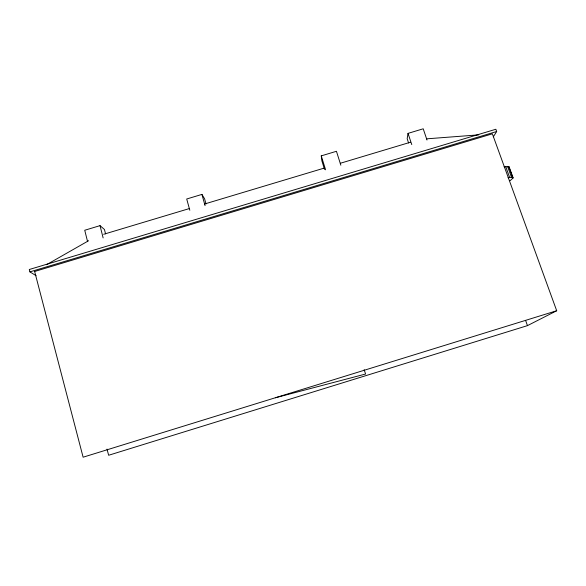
<?xml version="1.0" encoding="UTF-8"?>
<svg xmlns="http://www.w3.org/2000/svg" width="586" height="586" viewBox="0 0 586 586"><rect width="100%" height="100%" fill="white"/><g stroke="black" fill="none" stroke-linecap="round" stroke-linejoin="round"><path stroke-width="0.88" d="M427.004 140.025L423.209 128.795L408.024 133.381L407.175 138.736L408.596 142.991M508.897 167.852L509.197 167.076L508.736 166.578L504.07 166.827M509.197 167.076L513.153 177.91L510.069 180.73M493.324 136.816L496.672 131.506L495.851 129.257L29.3 269.501L29.915 271.867L36.12 275.72M46.594 264.682L88.618 240.721M107.004 449.103L108.644 455.263L527.459 325.633L556.7 310.741L492.357 133.82L34.699 271.465M556.7 310.741L83.117 457.205L34.625 271.413M324.549 169.435L321.882 160.864L321.26 155.876L336.445 151.283L340.84 165.215M206.045 203.979L204.58 198.764L201.921 194.405L186.707 198.998L189.82 210.257M105.568 233.895L104.447 229.485L100.016 225.639L84.736 230.254L87.592 241.666M103.641 234.29L189.542 208.513M204.448 204.038L324.534 168.006M340.312 163.274L410.442 142.23M29.915 271.867L496.672 131.506M275.347 397.777L365.598 374.022L364.155 369.693M508.047 177.756L511.505 177.28L513.153 177.91M426.403 138.853L478.806 134.853M508.736 166.578L512.699 177.441M507.535 166.387L511.505 177.28M505.674 166.519L509.644 177.441M525.613 320.461L527.459 325.633M408.024 133.381L411.775 144.617M321.26 155.876L325.604 169.815M201.921 194.405L205.071 205.657M100.016 225.639L103.136 237.923"/></g></svg>
